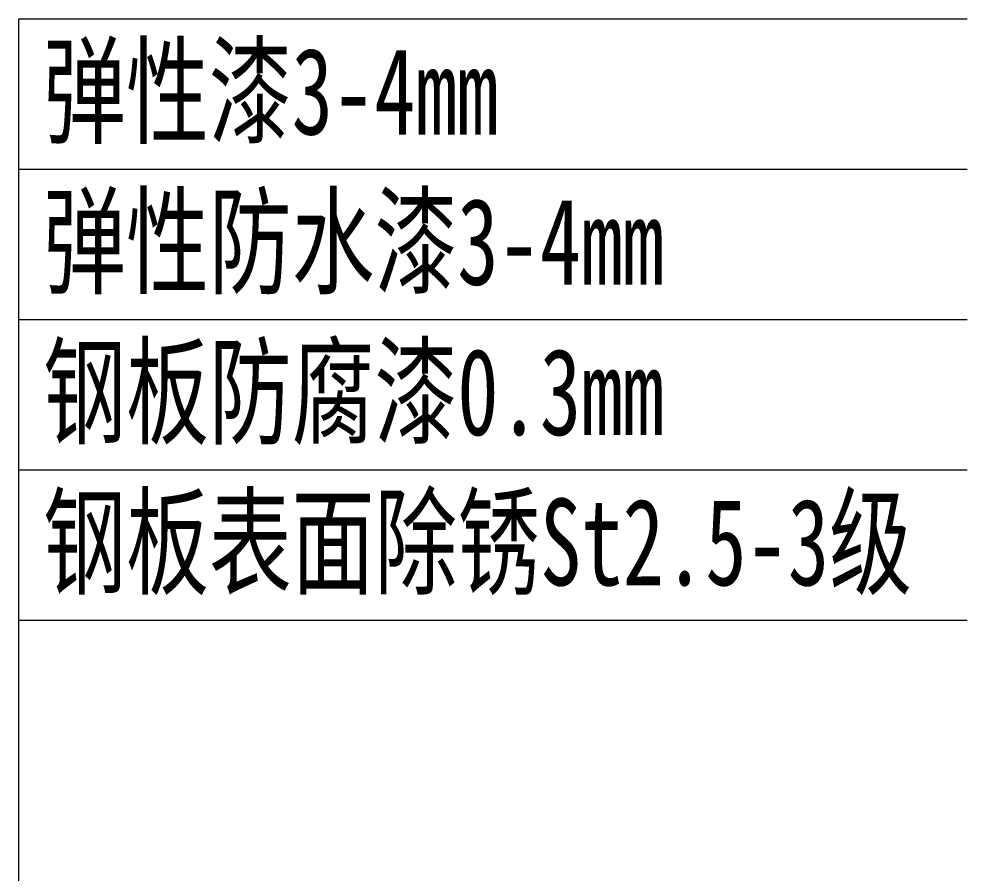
# Model space of a CAD drawing. Extents: x -2611510 to 954358, y -247163 to 181535.
# Drawn here: x 853047 to 859880, y 45188 to 51345 of the extents above; entities that cross this region are included whole.
import ezdxf

# ---------------------------------------------------------------- set-up
doc = ezdxf.new("R2010")
doc.units = 0
doc.layers.add('文字', color=7, linetype='Continuous', lineweight=15)
doc.layers.add('标注', color=3, linetype='Continuous', lineweight=18)
doc.styles.add('fs', font='仿宋_GB2312.TTF', dxfattribs={"width": 0.7})

msp = doc.modelspace()

# ---------------------------------------------------------------- linework, layer by layer
at = {"layer": '文字'}
for p, q in [((853047.4, 41296.4), (853047.4, 51345.4)), ((853047.4, 51345.4), (859879.9, 51345.4)), ((853047.4, 50262.1), (859879.9, 50262.1)), ((853047.4, 49178.7), (859879.9, 49178.7)), ((853047.4, 49178.7), (859879.9, 49178.7)), ((853047.4, 48095.4), (859879.9, 48095.4)), ((853047.4, 48095.4), (859879.9, 48095.4)), ((853047.4, 47012.1), (859879.9, 47012.1)), ((853047.4, 47012.1), (859879.9, 47012.1))]:
    msp.add_line(p, q, dxfattribs=at)

# ---------------------------------------------------------------- texts
at = {"layer": '标注', "color": 7, "style": 'fs', "width": 0.7}
for s, p in [('弹性漆3-4mm', (853222.4, 50512.1)), ('弹性防水漆3-4mm', (853222.4, 49428.7)), ('钢板防腐漆0.3mm', (853222.4, 48345.4)), ('钢板表面除锈St2.5-3级', (853222.4, 47262.1))]:
    msp.add_text(s, height=625, rotation=360, dxfattribs=at).set_placement(p)

doc.saveas('drawing.dxf')
